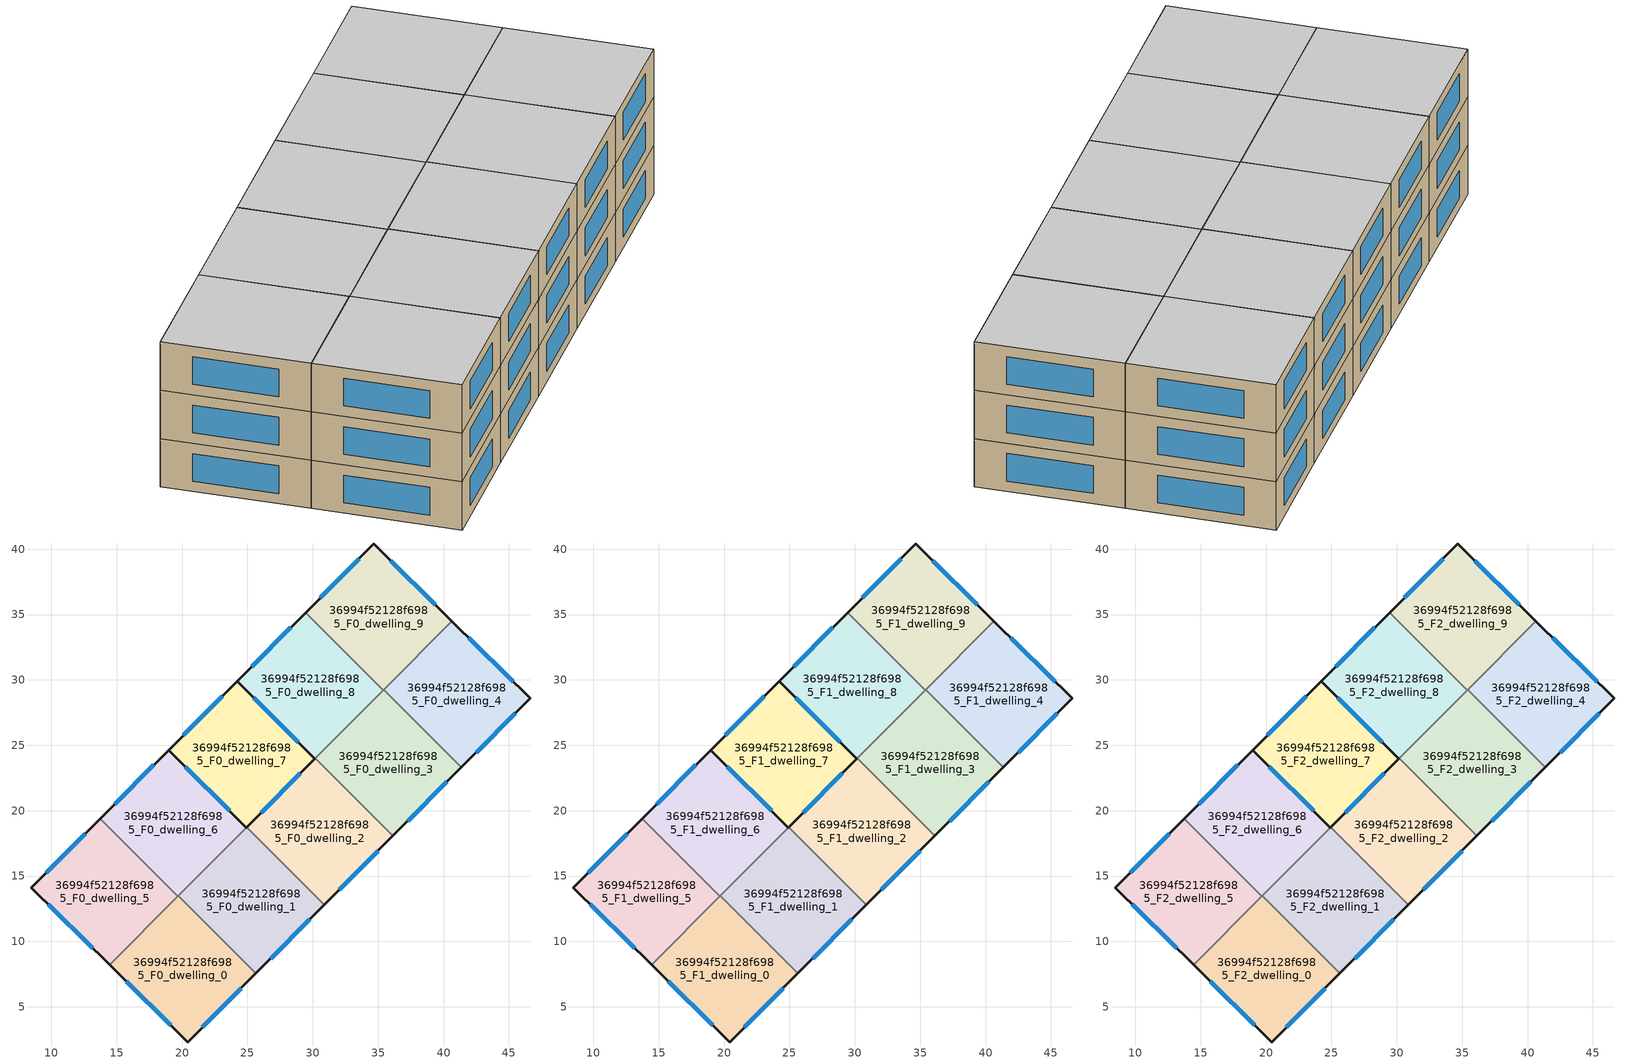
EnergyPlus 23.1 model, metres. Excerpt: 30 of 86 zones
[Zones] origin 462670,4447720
36994f52128f6985_F0_dwelling_0
 floor ground (EU_floor_Construction): 25.65,7.55 20.42,2.3 14.45,8.2 19.7,13.47 z0
 wall outside (EU_wall_Construction): 14.45,8.2 20.42,2.3 25.65,7.55 z0:3
 wall to 36994f52128f6985_F0_dwelling_1 (EU_wall_Construction): 25.65,7.55 19.7,13.47 z0:3
 wall to 36994f52128f6985_F0_dwelling_5 (EU_wall_Construction): 19.68,13.45 14.45,8.2 z0:3
 wall to 36994f52128f6985_F0_dwelling_6 (EU_wall_Construction): 19.7,13.47 19.68,13.45 z0:3
 window (EU_Window_Construction): 21.54,3.43 24.53,6.43 / 15.73,6.94 19.14,3.57 z0.64:2.36
36994f52128f6985_F0_dwelling_1
 floor ground (EU_floor_Construction): 30.89,12.81 25.65,7.55 19.7,13.47 24.94,18.73 z0
 wall outside (EU_wall_Construction): 25.65,7.55 30.89,12.81 / 24.94,18.73 24.91,18.71 z0:3
 wall to 36994f52128f6985_F0_dwelling_2 (EU_wall_Construction): 30.89,12.81 24.94,18.73 z0:3
 wall to 36994f52128f6985_F0_dwelling_6 (EU_wall_Construction): 24.91,18.71 19.7,13.47 z0:3
 window (EU_Window_Construction): 26.77,8.68 29.77,11.68 z0.64:2.36
36994f52128f6985_F0_dwelling_2
 floor ground (EU_floor_Construction): 36.13,18.06 30.89,12.81 24.94,18.73 30.18,23.99 z0
 wall outside (EU_wall_Construction): 30.89,12.81 36.13,18.06 / 30.15,23.96 24.94,18.73 z0:3
 wall to 36994f52128f6985_F0_dwelling_3 (EU_wall_Construction): 36.13,18.06 30.18,23.99 z0:3
 wall to 36994f52128f6985_F0_dwelling_7 (EU_wall_Construction): 30.18,23.99 30.15,23.96 z0:3
 window (EU_Window_Construction): 32.01,13.93 35.01,16.94 / 29.03,22.84 26.06,19.85 z0.64:2.36
36994f52128f6985_F0_dwelling_3
 floor ground (EU_floor_Construction): 41.36,23.32 36.13,18.06 30.18,23.99 35.41,29.25 z0
 wall outside (EU_wall_Construction): 36.13,18.06 41.36,23.32 z0:3
 wall to 36994f52128f6985_F0_dwelling_4 (EU_wall_Construction): 41.36,23.32 35.41,29.25 z0:3
 wall to 36994f52128f6985_F0_dwelling_8 (EU_wall_Construction): 35.39,29.22 30.18,23.99 z0:3
 wall to 36994f52128f6985_F0_dwelling_9 (EU_wall_Construction): 35.41,29.25 35.39,29.22 z0:3
 window (EU_Window_Construction): 37.25,19.19 40.24,22.19 z0.64:2.36
36994f52128f6985_F0_dwelling_4
 floor ground (EU_floor_Construction): 46.61,28.58 41.36,23.32 35.41,29.25 40.64,34.49 z0
 wall outside (EU_wall_Construction): 41.36,23.32 46.61,28.58 40.64,34.49 z0:3
 wall to 36994f52128f6985_F0_dwelling_9 (EU_wall_Construction): 40.64,34.49 35.41,29.25 z0:3
 window (EU_Window_Construction): 45.33,29.85 41.92,33.22 / 42.49,24.44 45.49,27.45 z0.64:2.36
36994f52128f6985_F0_dwelling_5
 floor ground (EU_floor_Construction): 19.67,13.45 14.45,8.2 8.47,14.11 13.72,19.38 z0
 wall outside (EU_wall_Construction): 13.72,19.38 8.47,14.11 14.45,8.2 z0:3
 wall to 36994f52128f6985_F0_dwelling_6 (EU_wall_Construction): 19.67,13.45 13.72,19.38 z0:3
 window (EU_Window_Construction): 9.75,12.84 13.17,9.47 / 12.6,18.25 9.6,15.24 z0.64:2.36
36994f52128f6985_F0_dwelling_6
 floor ground (EU_floor_Construction): 24.91,18.71 19.67,13.45 13.72,19.38 18.96,24.63 z0
 wall outside (EU_wall_Construction): 24.91,18.71 18.96,24.63 13.72,19.38 z0:3
 window (EU_Window_Construction): 23.64,19.98 20.24,23.36 / 17.84,23.51 14.85,20.5 z0.64:2.36
36994f52128f6985_F0_dwelling_7
 floor ground (EU_floor_Construction): 30.15,23.96 24.94,18.73 24.91,18.71 18.96,24.63 24.2,29.89 z0
 wall outside (EU_wall_Construction): 30.15,23.96 24.2,29.89 18.96,24.63 24.91,18.71 24.94,18.73 30.15,23.96 z0:3
 wall to 36994f52128f6985_F0_dwelling_8 (EU_wall_Construction): 30.18,23.99 30.15,23.96 z0:3
 wall adiabatic (EU_wall_Construction): 30.18,23.99 35.39,29.22 / 30.18,23.99 35.39,29.22 z0:3
 window (EU_Window_Construction): 28.88,25.23 25.48,28.62 / 23.08,28.77 20.08,25.76 / 20.24,23.36 23.64,19.98 / 26.06,19.85 29.03,22.84 z0.64:2.36
36994f52128f6985_F0_dwelling_8
 floor ground (EU_floor_Construction): 35.39,29.22 30.15,23.96 24.2,29.89 29.44,35.15 z0
 wall outside (EU_wall_Construction): 29.44,35.15 24.2,29.89 30.15,23.96 z0:3
 wall to 36994f52128f6985_F0_dwelling_9 (EU_wall_Construction): 35.39,29.22 29.44,35.15 z0:3
 window (EU_Window_Construction): 25.48,28.62 28.88,25.23 / 28.32,34.02 25.32,31.02 z0.64:2.36
36994f52128f6985_F0_dwelling_9
 floor ground (EU_floor_Construction): 40.64,34.49 35.39,29.22 29.44,35.15 34.66,40.39 z0
 wall outside (EU_wall_Construction): 40.64,34.49 34.66,40.39 29.44,35.15 z0:3
 window (EU_Window_Construction): 39.36,35.75 35.94,39.13 / 33.55,39.27 30.56,36.27 z0.64:2.36
36994f52128f6985_F1_dwelling_0
 floor to 36994f52128f6985_F0_dwelling_0 (EU_floor_Construction): 25.65,7.55 20.42,2.3 14.45,8.2 19.7,13.47 z3
 wall outside (EU_wall_Construction): 14.45,8.2 20.42,2.3 25.65,7.55 z3:6
 wall to 36994f52128f6985_F1_dwelling_1 (EU_wall_Construction): 25.65,7.55 19.7,13.47 z3:6
 wall to 36994f52128f6985_F1_dwelling_5 (EU_wall_Construction): 19.68,13.45 14.45,8.2 z3:6
 wall to 36994f52128f6985_F1_dwelling_6 (EU_wall_Construction): 19.7,13.47 19.68,13.45 z3:6
 window (EU_Window_Construction): 21.54,3.43 24.53,6.43 / 15.73,6.94 19.14,3.57 z3.64:5.36
36994f52128f6985_F1_dwelling_1
 floor to 36994f52128f6985_F0_dwelling_1 (EU_floor_Construction): 30.89,12.81 25.65,7.55 19.7,13.47 24.94,18.73 z3
 wall outside (EU_wall_Construction): 25.65,7.55 30.89,12.81 / 24.94,18.73 24.91,18.71 z3:6
 wall to 36994f52128f6985_F1_dwelling_2 (EU_wall_Construction): 30.89,12.81 24.94,18.73 z3:6
 wall to 36994f52128f6985_F1_dwelling_6 (EU_wall_Construction): 24.91,18.71 19.7,13.47 z3:6
 window (EU_Window_Construction): 26.77,8.68 29.77,11.68 z3.64:5.36
36994f52128f6985_F1_dwelling_2
 floor to 36994f52128f6985_F0_dwelling_2 (EU_floor_Construction): 36.13,18.06 30.89,12.81 24.94,18.73 30.18,23.99 z3
 wall outside (EU_wall_Construction): 30.89,12.81 36.13,18.06 / 30.15,23.96 24.94,18.73 z3:6
 wall to 36994f52128f6985_F1_dwelling_3 (EU_wall_Construction): 36.13,18.06 30.18,23.99 z3:6
 wall to 36994f52128f6985_F1_dwelling_7 (EU_wall_Construction): 30.18,23.99 30.15,23.96 z3:6
 window (EU_Window_Construction): 32.01,13.93 35.01,16.94 / 29.03,22.84 26.06,19.85 z3.64:5.36
36994f52128f6985_F1_dwelling_3
 floor to 36994f52128f6985_F0_dwelling_3 (EU_floor_Construction): 41.36,23.32 36.13,18.06 30.18,23.99 35.41,29.25 z3
 wall outside (EU_wall_Construction): 36.13,18.06 41.36,23.32 z3:6
 wall to 36994f52128f6985_F1_dwelling_4 (EU_wall_Construction): 41.36,23.32 35.41,29.25 z3:6
 wall to 36994f52128f6985_F1_dwelling_8 (EU_wall_Construction): 35.39,29.22 30.18,23.99 z3:6
 wall to 36994f52128f6985_F1_dwelling_9 (EU_wall_Construction): 35.41,29.25 35.39,29.22 z3:6
 window (EU_Window_Construction): 37.25,19.19 40.24,22.19 z3.64:5.36
36994f52128f6985_F1_dwelling_4
 floor to 36994f52128f6985_F0_dwelling_4 (EU_floor_Construction): 46.61,28.58 41.36,23.32 35.41,29.25 40.64,34.49 z3
 wall outside (EU_wall_Construction): 41.36,23.32 46.61,28.58 40.64,34.49 z3:6
 wall to 36994f52128f6985_F1_dwelling_9 (EU_wall_Construction): 40.64,34.49 35.41,29.25 z3:6
 window (EU_Window_Construction): 45.33,29.85 41.92,33.22 / 42.49,24.44 45.49,27.45 z3.64:5.36
36994f52128f6985_F1_dwelling_5
 floor to 36994f52128f6985_F0_dwelling_5 (EU_floor_Construction): 19.67,13.45 14.45,8.2 8.47,14.11 13.72,19.38 z3
 wall outside (EU_wall_Construction): 13.72,19.38 8.47,14.11 14.45,8.2 z3:6
 wall to 36994f52128f6985_F1_dwelling_6 (EU_wall_Construction): 19.67,13.45 13.72,19.38 z3:6
 window (EU_Window_Construction): 9.75,12.84 13.17,9.47 / 12.6,18.25 9.6,15.24 z3.64:5.36
36994f52128f6985_F1_dwelling_6
 floor to 36994f52128f6985_F0_dwelling_6 (EU_floor_Construction): 24.91,18.71 19.67,13.45 13.72,19.38 18.96,24.63 z3
 wall outside (EU_wall_Construction): 24.91,18.71 18.96,24.63 13.72,19.38 z3:6
 window (EU_Window_Construction): 23.64,19.98 20.24,23.36 / 17.84,23.51 14.85,20.5 z3.64:5.36
36994f52128f6985_F1_dwelling_7
 floor to 36994f52128f6985_F0_dwelling_7 (EU_floor_Construction): 30.15,23.96 24.94,18.73 24.91,18.71 18.96,24.63 24.2,29.89 z3
 wall outside (EU_wall_Construction): 30.15,23.96 24.2,29.89 18.96,24.63 24.91,18.71 24.94,18.73 30.15,23.96 z3:6
 wall to 36994f52128f6985_F1_dwelling_8 (EU_wall_Construction): 30.18,23.99 30.15,23.96 z3:6
 wall adiabatic (EU_wall_Construction): 30.18,23.99 35.39,29.22 / 30.18,23.99 35.39,29.22 z3:6
 window (EU_Window_Construction): 28.88,25.23 25.48,28.62 / 23.08,28.77 20.08,25.76 / 20.24,23.36 23.64,19.98 / 26.06,19.85 29.03,22.84 z3.64:5.36
36994f52128f6985_F1_dwelling_8
 floor to 36994f52128f6985_F0_dwelling_8 (EU_floor_Construction): 35.39,29.22 30.15,23.96 24.2,29.89 29.44,35.15 z3
 wall outside (EU_wall_Construction): 29.44,35.15 24.2,29.89 30.15,23.96 z3:6
 wall to 36994f52128f6985_F1_dwelling_9 (EU_wall_Construction): 35.39,29.22 29.44,35.15 z3:6
 window (EU_Window_Construction): 25.48,28.62 28.88,25.23 / 28.32,34.02 25.32,31.02 z3.64:5.36
36994f52128f6985_F1_dwelling_9
 floor to 36994f52128f6985_F0_dwelling_9 (EU_floor_Construction): 40.64,34.49 35.39,29.22 29.44,35.15 34.66,40.39 z3
 wall outside (EU_wall_Construction): 40.64,34.49 34.66,40.39 29.44,35.15 z3:6
 window (EU_Window_Construction): 39.36,35.75 35.94,39.13 / 33.55,39.27 30.56,36.27 z3.64:5.36
36994f52128f6985_F2_dwelling_0
 floor to 36994f52128f6985_F1_dwelling_0 (EU_floor_Construction): 25.65,7.55 20.42,2.3 14.45,8.2 19.7,13.47 z6
 wall outside (EU_wall_Construction): 14.45,8.2 20.42,2.3 25.65,7.55 z6:9
 wall to 36994f52128f6985_F2_dwelling_1 (EU_wall_Construction): 25.65,7.55 19.7,13.47 z6:9
 wall to 36994f52128f6985_F2_dwelling_5 (EU_wall_Construction): 19.68,13.45 14.45,8.2 z6:9
 wall to 36994f52128f6985_F2_dwelling_6 (EU_wall_Construction): 19.7,13.47 19.68,13.45 z6:9
 window (EU_Window_Construction): 21.54,3.43 24.53,6.43 / 15.73,6.94 19.14,3.57 z6.64:8.36
 ceiling to 36994f52128f6985_F3_dwelling_0 (EU_floor_Construction): 20.42,2.3 25.65,7.55 19.7,13.47 14.45,8.2 z9
36994f52128f6985_F2_dwelling_1
 floor to 36994f52128f6985_F1_dwelling_1 (EU_floor_Construction): 30.89,12.81 25.65,7.55 19.7,13.47 24.94,18.73 z6
 wall outside (EU_wall_Construction): 25.65,7.55 30.89,12.81 / 24.94,18.73 24.91,18.71 z6:9
 wall to 36994f52128f6985_F2_dwelling_2 (EU_wall_Construction): 30.89,12.81 24.94,18.73 z6:9
 wall to 36994f52128f6985_F2_dwelling_6 (EU_wall_Construction): 24.91,18.71 19.7,13.47 z6:9
 window (EU_Window_Construction): 26.77,8.68 29.77,11.68 z6.64:8.36
 ceiling to 36994f52128f6985_F3_dwelling_1 (EU_floor_Construction): 25.65,7.55 30.89,12.81 24.94,18.73 19.7,13.47 z9
36994f52128f6985_F2_dwelling_2
 floor to 36994f52128f6985_F1_dwelling_2 (EU_floor_Construction): 36.13,18.06 30.89,12.81 24.94,18.73 30.18,23.99 z6
 wall outside (EU_wall_Construction): 30.89,12.81 36.13,18.06 / 30.15,23.96 24.94,18.73 z6:9
 wall to 36994f52128f6985_F2_dwelling_3 (EU_wall_Construction): 36.13,18.06 30.18,23.99 z6:9
 wall to 36994f52128f6985_F2_dwelling_7 (EU_wall_Construction): 30.18,23.99 30.15,23.96 z6:9
 window (EU_Window_Construction): 32.01,13.93 35.01,16.94 / 29.03,22.84 26.06,19.85 z6.64:8.36
 ceiling to 36994f52128f6985_F3_dwelling_2 (EU_floor_Construction): 30.89,12.81 36.13,18.06 30.18,23.99 24.94,18.73 z9
36994f52128f6985_F2_dwelling_3
 floor to 36994f52128f6985_F1_dwelling_3 (EU_floor_Construction): 41.36,23.32 36.13,18.06 30.18,23.99 35.41,29.25 z6
 wall outside (EU_wall_Construction): 36.13,18.06 41.36,23.32 z6:9
 wall to 36994f52128f6985_F2_dwelling_4 (EU_wall_Construction): 41.36,23.32 35.41,29.25 z6:9
 wall to 36994f52128f6985_F2_dwelling_8 (EU_wall_Construction): 35.39,29.22 30.18,23.99 z6:9
 wall to 36994f52128f6985_F2_dwelling_9 (EU_wall_Construction): 35.41,29.25 35.39,29.22 z6:9
 window (EU_Window_Construction): 37.25,19.19 40.24,22.19 z6.64:8.36
 ceiling to 36994f52128f6985_F3_dwelling_3 (EU_floor_Construction): 36.13,18.06 41.36,23.32 35.41,29.25 30.18,23.99 z9
36994f52128f6985_F2_dwelling_4
 floor to 36994f52128f6985_F1_dwelling_4 (EU_floor_Construction): 46.61,28.58 41.36,23.32 35.41,29.25 40.64,34.49 z6
 wall outside (EU_wall_Construction): 41.36,23.32 46.61,28.58 40.64,34.49 z6:9
 wall to 36994f52128f6985_F2_dwelling_9 (EU_wall_Construction): 40.64,34.49 35.41,29.25 z6:9
 window (EU_Window_Construction): 45.33,29.85 41.92,33.22 / 42.49,24.44 45.49,27.45 z6.64:8.36
 ceiling to 36994f52128f6985_F3_dwelling_4 (EU_floor_Construction): 41.36,23.32 46.61,28.58 40.64,34.49 35.41,29.25 z9
36994f52128f6985_F2_dwelling_5
 floor to 36994f52128f6985_F1_dwelling_5 (EU_floor_Construction): 19.67,13.45 14.45,8.2 8.47,14.11 13.72,19.38 z6
 wall outside (EU_wall_Construction): 13.72,19.38 8.47,14.11 14.45,8.2 z6:9
 wall to 36994f52128f6985_F2_dwelling_6 (EU_wall_Construction): 19.67,13.45 13.72,19.38 z6:9
 window (EU_Window_Construction): 9.75,12.84 13.17,9.47 / 12.6,18.25 9.6,15.24 z6.64:8.36
 ceiling to 36994f52128f6985_F3_dwelling_5 (EU_floor_Construction): 14.45,8.2 19.67,13.45 13.72,19.38 8.47,14.11 z9
36994f52128f6985_F2_dwelling_6
 floor to 36994f52128f6985_F1_dwelling_6 (EU_floor_Construction): 24.91,18.71 19.67,13.45 13.72,19.38 18.96,24.63 z6
 wall outside (EU_wall_Construction): 24.91,18.71 18.96,24.63 13.72,19.38 z6:9
 window (EU_Window_Construction): 23.64,19.98 20.24,23.36 / 17.84,23.51 14.85,20.5 z6.64:8.36
 ceiling to 36994f52128f6985_F3_dwelling_6 (EU_floor_Construction): 19.67,13.45 24.91,18.71 18.96,24.63 13.72,19.38 z9
36994f52128f6985_F2_dwelling_7
 floor to 36994f52128f6985_F1_dwelling_7 (EU_floor_Construction): 30.15,23.96 24.94,18.73 24.91,18.71 18.96,24.63 24.2,29.89 z6
 wall outside (EU_wall_Construction): 30.15,23.96 24.2,29.89 18.96,24.63 24.91,18.71 24.94,18.73 30.15,23.96 z6:9
 wall to 36994f52128f6985_F2_dwelling_8 (EU_wall_Construction): 30.18,23.99 30.15,23.96 z6:9
 wall adiabatic (EU_wall_Construction): 30.18,23.99 35.39,29.22 / 30.18,23.99 35.39,29.22 z6:9
 window (EU_Window_Construction): 28.88,25.23 25.48,28.62 / 23.08,28.77 20.08,25.76 / 20.24,23.36 23.64,19.98 / 26.06,19.85 29.03,22.84 z6.64:8.36
 ceiling to 36994f52128f6985_F3_dwelling_7 (EU_floor_Construction): 24.94,18.73 30.15,23.96 24.2,29.89 18.96,24.63 24.91,18.71 z9
36994f52128f6985_F2_dwelling_8
 floor to 36994f52128f6985_F1_dwelling_8 (EU_floor_Construction): 35.39,29.22 30.15,23.96 24.2,29.89 29.44,35.15 z6
 wall outside (EU_wall_Construction): 29.44,35.15 24.2,29.89 30.15,23.96 z6:9
 wall to 36994f52128f6985_F2_dwelling_9 (EU_wall_Construction): 35.39,29.22 29.44,35.15 z6:9
 window (EU_Window_Construction): 25.48,28.62 28.88,25.23 / 28.32,34.02 25.32,31.02 z6.64:8.36
 ceiling to 36994f52128f6985_F3_dwelling_8 (EU_floor_Construction): 30.15,23.96 35.39,29.22 29.44,35.15 24.2,29.89 z9
36994f52128f6985_F2_dwelling_9
 floor to 36994f52128f6985_F1_dwelling_9 (EU_floor_Construction): 40.64,34.49 35.39,29.22 29.44,35.15 34.66,40.39 z6
 wall outside (EU_wall_Construction): 40.64,34.49 34.66,40.39 29.44,35.15 z6:9
 window (EU_Window_Construction): 39.36,35.75 35.94,39.13 / 33.55,39.27 30.56,36.27 z6.64:8.36
 ceiling to 36994f52128f6985_F3_dwelling_9 (EU_floor_Construction): 35.39,29.22 40.64,34.49 34.66,40.39 29.44,35.15 z9
[Building]
EU S2 Campaign: North Axis=0; Terrain=City; Solar Distribution=FullExterior
[Site:Location]
Yerevan-Zvartnots.Intl.AP: Latitude=40.15; Longitude=44.383; Time Zone=4; Elevation=854
[SizingPeriod:WeatherFileDays]
AnnualSizingPeriod: Begin Month=1; Begin Day of Month=1; End Month=12; End Day of Month=31; Day of Week for Start Day=Monday; Use Weather File Daylight Saving Period=No; Use Weather File Rain and Snow Indicators=No
[MATERIAL]
EU_InternalMass_Material: Roughness=MediumRough; Thickness=0.1; Conductivity=1; Density=1800; Specific Heat=900; Thermal Absorptance=0.9; Solar Absorptance=0.7; Visible Absorptance=0.7
[MATERIAL:NOMASS] Roughness=MediumRough; Thermal Absorptance=0.9; Solar Absorptance=0.7; Visible Absorptance=0.7
Name | Thermal Resistance
EU_wall_NoMass | 1.05043
EU_floor_NoMass | 0.478065
[WINDOWMATERIAL:SIMPLEGLAZINGSYSTEM]
EU_Window_SimpleGlazing: UFactor=2.5566; Solar Heat Gain Coefficient=0.75; Visible Transmittance=0.75
[CONSTRUCTION]
EU_wall_Construction: EU_wall_NoMass
EU_floor_Construction: EU_floor_NoMass
EU_Window_Construction: EU_Window_SimpleGlazing
EU_InternalMass_Construction: EU_InternalMass_Material
[ZONE] Type=1; Multiplier=1; Ceiling Height=autocalculate; Floor Area=autocalculate; Part of Total Floor Area=Yes
Name | Volume
36994f52128f6985_F0_dwelling_0; 36994f52128f6985_F1_dwelling_0; 36994f52128f6985_F2_dwelling_0 | 186.965
36994f52128f6985_F0_dwelling_1; 36994f52128f6985_F1_dwelling_1; 36994f52128f6985_F2_dwelling_1 | 186.977
36994f52128f6985_F0_dwelling_2; 36994f52128f6985_F1_dwelling_2; 36994f52128f6985_F2_dwelling_2; 36994f52128f6985_F0_dwelling_6; 36994f52128f6985_F1_dwelling_6; 36994f52128f6985_F2_dwelling_6 | 186.973
36994f52128f6985_F0_dwelling_3; 36994f52128f6985_F1_dwelling_3; 36994f52128f6985_F2_dwelling_3 | 186.969
36994f52128f6985_F0_dwelling_4; 36994f52128f6985_F1_dwelling_4; 36994f52128f6985_F2_dwelling_4 | 186.964
36994f52128f6985_F0_dwelling_5; 36994f52128f6985_F1_dwelling_5; 36994f52128f6985_F2_dwelling_5 | 186.992
36994f52128f6985_F0_dwelling_7; 36994f52128f6985_F1_dwelling_7; 36994f52128f6985_F2_dwelling_7 | 186.998
36994f52128f6985_F0_dwelling_8; 36994f52128f6985_F1_dwelling_8; 36994f52128f6985_F2_dwelling_8 | 186.967
36994f52128f6985_F0_dwelling_9; 36994f52128f6985_F1_dwelling_9; 36994f52128f6985_F2_dwelling_9 | 186.984
[INTERNALMASS] Construction=EU_InternalMass_Construction
Name | Zone or ZoneList | Surface Area
36994f52128f6985_F0_dwelling_0_EU_InternalMass | 36994f52128f6985_F0_dwelling_0 | 62.3218
36994f52128f6985_F0_dwelling_1_EU_InternalMass | 36994f52128f6985_F0_dwelling_1 | 62.3258
36994f52128f6985_F0_dwelling_2_EU_InternalMass | 36994f52128f6985_F0_dwelling_2 | 62.3244
36994f52128f6985_F0_dwelling_3_EU_InternalMass | 36994f52128f6985_F0_dwelling_3 | 62.323
36994f52128f6985_F0_dwelling_4_EU_InternalMass | 36994f52128f6985_F0_dwelling_4 | 62.3212
36994f52128f6985_F0_dwelling_5_EU_InternalMass | 36994f52128f6985_F0_dwelling_5 | 62.3306
36994f52128f6985_F0_dwelling_6_EU_InternalMass | 36994f52128f6985_F0_dwelling_6 | 62.3244
36994f52128f6985_F0_dwelling_7_EU_InternalMass | 36994f52128f6985_F0_dwelling_7 | 62.3311
36994f52128f6985_F0_dwelling_8_EU_InternalMass | 36994f52128f6985_F0_dwelling_8 | 62.3248
36994f52128f6985_F0_dwelling_9_EU_InternalMass | 36994f52128f6985_F0_dwelling_9 | 62.3306
36994f52128f6985_F1_dwelling_0_EU_InternalMass | 36994f52128f6985_F1_dwelling_0 | 62.3218
36994f52128f6985_F1_dwelling_1_EU_InternalMass | 36994f52128f6985_F1_dwelling_1 | 62.3258
36994f52128f6985_F1_dwelling_2_EU_InternalMass | 36994f52128f6985_F1_dwelling_2 | 62.3244
36994f52128f6985_F1_dwelling_3_EU_InternalMass | 36994f52128f6985_F1_dwelling_3 | 62.323
36994f52128f6985_F1_dwelling_4_EU_InternalMass | 36994f52128f6985_F1_dwelling_4 | 62.3212
36994f52128f6985_F1_dwelling_5_EU_InternalMass | 36994f52128f6985_F1_dwelling_5 | 62.3306
36994f52128f6985_F1_dwelling_6_EU_InternalMass | 36994f52128f6985_F1_dwelling_6 | 62.3244
36994f52128f6985_F1_dwelling_7_EU_InternalMass | 36994f52128f6985_F1_dwelling_7 | 62.3311
36994f52128f6985_F1_dwelling_8_EU_InternalMass | 36994f52128f6985_F1_dwelling_8 | 62.3248
36994f52128f6985_F1_dwelling_9_EU_InternalMass | 36994f52128f6985_F1_dwelling_9 | 62.3306
36994f52128f6985_F2_dwelling_0_EU_InternalMass | 36994f52128f6985_F2_dwelling_0 | 62.3218
36994f52128f6985_F2_dwelling_1_EU_InternalMass | 36994f52128f6985_F2_dwelling_1 | 62.3258
36994f52128f6985_F2_dwelling_2_EU_InternalMass | 36994f52128f6985_F2_dwelling_2 | 62.3244
36994f52128f6985_F2_dwelling_3_EU_InternalMass | 36994f52128f6985_F2_dwelling_3 | 62.323
36994f52128f6985_F2_dwelling_4_EU_InternalMass | 36994f52128f6985_F2_dwelling_4 | 62.3212
36994f52128f6985_F2_dwelling_5_EU_InternalMass | 36994f52128f6985_F2_dwelling_5 | 62.3306
36994f52128f6985_F2_dwelling_6_EU_InternalMass | 36994f52128f6985_F2_dwelling_6 | 62.3244
36994f52128f6985_F2_dwelling_7_EU_InternalMass | 36994f52128f6985_F2_dwelling_7 | 62.3311
36994f52128f6985_F2_dwelling_8_EU_InternalMass | 36994f52128f6985_F2_dwelling_8 | 62.3248
36994f52128f6985_F2_dwelling_9_EU_InternalMass | 36994f52128f6985_F2_dwelling_9 | 62.3306
[OTHEREQUIPMENT] Fuel Type=Electricity; Design Level Calculation Method=Watts/Area; Power per Zone Floor Area=1; Fraction Latent=0; Fraction Radiant=0; Fraction Lost=0; Carbon Dioxide Generation Rate=0; EndUse Subcategory=EU_Step8_InternalGains
Name | Zone or ZoneList or Space or SpaceList | Schedule
EU_Step8_InternalGain_36994f52128f6985_F0_dwelling_0_f000 | 36994f52128f6985_F0_dwelling_0 | EU_Step8_GainSchedule_36994f52128f6985_F0_dwelling_0_f000
EU_Step8_InternalGain_36994f52128f6985_F0_dwelling_1_f000 | 36994f52128f6985_F0_dwelling_1 | EU_Step8_GainSchedule_36994f52128f6985_F0_dwelling_1_f000
EU_Step8_InternalGain_36994f52128f6985_F0_dwelling_2_f000 | 36994f52128f6985_F0_dwelling_2 | EU_Step8_GainSchedule_36994f52128f6985_F0_dwelling_2_f000
EU_Step8_InternalGain_36994f52128f6985_F0_dwelling_3_f000 | 36994f52128f6985_F0_dwelling_3 | EU_Step8_GainSchedule_36994f52128f6985_F0_dwelling_3_f000
EU_Step8_InternalGain_36994f52128f6985_F0_dwelling_4_f000 | 36994f52128f6985_F0_dwelling_4 | EU_Step8_GainSchedule_36994f52128f6985_F0_dwelling_4_f000
EU_Step8_InternalGain_36994f52128f6985_F0_dwelling_5_f000 | 36994f52128f6985_F0_dwelling_5 | EU_Step8_GainSchedule_36994f52128f6985_F0_dwelling_5_f000
EU_Step8_InternalGain_36994f52128f6985_F0_dwelling_6_f000 | 36994f52128f6985_F0_dwelling_6 | EU_Step8_GainSchedule_36994f52128f6985_F0_dwelling_6_f000
EU_Step8_InternalGain_36994f52128f6985_F0_dwelling_7_f000 | 36994f52128f6985_F0_dwelling_7 | EU_Step8_GainSchedule_36994f52128f6985_F0_dwelling_7_f000
EU_Step8_InternalGain_36994f52128f6985_F0_dwelling_8_f000 | 36994f52128f6985_F0_dwelling_8 | EU_Step8_GainSchedule_36994f52128f6985_F0_dwelling_8_f000
EU_Step8_InternalGain_36994f52128f6985_F0_dwelling_9_f000 | 36994f52128f6985_F0_dwelling_9 | EU_Step8_GainSchedule_36994f52128f6985_F0_dwelling_9_f000
EU_Step8_InternalGain_36994f52128f6985_F1_dwelling_0_f000 | 36994f52128f6985_F1_dwelling_0 | EU_Step8_GainSchedule_36994f52128f6985_F1_dwelling_0_f000
EU_Step8_InternalGain_36994f52128f6985_F1_dwelling_1_f000 | 36994f52128f6985_F1_dwelling_1 | EU_Step8_GainSchedule_36994f52128f6985_F1_dwelling_1_f000
EU_Step8_InternalGain_36994f52128f6985_F1_dwelling_2_f000 | 36994f52128f6985_F1_dwelling_2 | EU_Step8_GainSchedule_36994f52128f6985_F1_dwelling_2_f000
EU_Step8_InternalGain_36994f52128f6985_F1_dwelling_3_f000 | 36994f52128f6985_F1_dwelling_3 | EU_Step8_GainSchedule_36994f52128f6985_F1_dwelling_3_f000
EU_Step8_InternalGain_36994f52128f6985_F1_dwelling_4_f000 | 36994f52128f6985_F1_dwelling_4 | EU_Step8_GainSchedule_36994f52128f6985_F1_dwelling_4_f000
EU_Step8_InternalGain_36994f52128f6985_F1_dwelling_5_f000 | 36994f52128f6985_F1_dwelling_5 | EU_Step8_GainSchedule_36994f52128f6985_F1_dwelling_5_f000
EU_Step8_InternalGain_36994f52128f6985_F1_dwelling_6_f000 | 36994f52128f6985_F1_dwelling_6 | EU_Step8_GainSchedule_36994f52128f6985_F1_dwelling_6_f000
EU_Step8_InternalGain_36994f52128f6985_F1_dwelling_7_f000 | 36994f52128f6985_F1_dwelling_7 | EU_Step8_GainSchedule_36994f52128f6985_F1_dwelling_7_f000
EU_Step8_InternalGain_36994f52128f6985_F1_dwelling_8_f000 | 36994f52128f6985_F1_dwelling_8 | EU_Step8_GainSchedule_36994f52128f6985_F1_dwelling_8_f000
EU_Step8_InternalGain_36994f52128f6985_F1_dwelling_9_f000 | 36994f52128f6985_F1_dwelling_9 | EU_Step8_GainSchedule_36994f52128f6985_F1_dwelling_9_f000
EU_Step8_InternalGain_36994f52128f6985_F2_dwelling_0_f000 | 36994f52128f6985_F2_dwelling_0 | EU_Step8_GainSchedule_36994f52128f6985_F2_dwelling_0_f000
EU_Step8_InternalGain_36994f52128f6985_F2_dwelling_1_f000 | 36994f52128f6985_F2_dwelling_1 | EU_Step8_GainSchedule_36994f52128f6985_F2_dwelling_1_f000
EU_Step8_InternalGain_36994f52128f6985_F2_dwelling_2_f000 | 36994f52128f6985_F2_dwelling_2 | EU_Step8_GainSchedule_36994f52128f6985_F2_dwelling_2_f000
EU_Step8_InternalGain_36994f52128f6985_F2_dwelling_3_f000 | 36994f52128f6985_F2_dwelling_3 | EU_Step8_GainSchedule_36994f52128f6985_F2_dwelling_3_f000
EU_Step8_InternalGain_36994f52128f6985_F2_dwelling_4_f000 | 36994f52128f6985_F2_dwelling_4 | EU_Step8_GainSchedule_36994f52128f6985_F2_dwelling_4_f000
EU_Step8_InternalGain_36994f52128f6985_F2_dwelling_5_f000 | 36994f52128f6985_F2_dwelling_5 | EU_Step8_GainSchedule_36994f52128f6985_F2_dwelling_5_f000
EU_Step8_InternalGain_36994f52128f6985_F2_dwelling_6_f000 | 36994f52128f6985_F2_dwelling_6 | EU_Step8_GainSchedule_36994f52128f6985_F2_dwelling_6_f000
EU_Step8_InternalGain_36994f52128f6985_F2_dwelling_7_f000 | 36994f52128f6985_F2_dwelling_7 | EU_Step8_GainSchedule_36994f52128f6985_F2_dwelling_7_f000
EU_Step8_InternalGain_36994f52128f6985_F2_dwelling_8_f000 | 36994f52128f6985_F2_dwelling_8 | EU_Step8_GainSchedule_36994f52128f6985_F2_dwelling_8_f000
EU_Step8_InternalGain_36994f52128f6985_F2_dwelling_9_f000 | 36994f52128f6985_F2_dwelling_9 | EU_Step8_GainSchedule_36994f52128f6985_F2_dwelling_9_f000
[ZONEVENTILATION:DESIGNFLOWRATE] Schedule=EU_AlwaysOn; Design Flow Rate Calculation Method=AirChanges/Hour; Air Changes per Hour=0.557805; Ventilation Type=Natural; Fan Pressure Rise=0; Fan Total Efficiency=1; Constant Term Coefficient=1; Temperature Term Coefficient=0; Velocity Term Coefficient=0; Velocity Squared Term Coefficient=0; Minimum Indoor Temperature=-100; Maximum Indoor Temperature=100; Delta Temperature=-100; Minimum Outdoor Temperature=-100; Maximum Outdoor Temperature=100; Maximum Wind Speed=40
Name | Zone or ZoneList or Space or SpaceList
EU_ConstantAir_36994f52128f6985_F0_dwelling_0 | 36994f52128f6985_F0_dwelling_0
EU_ConstantAir_36994f52128f6985_F0_dwelling_1 | 36994f52128f6985_F0_dwelling_1
EU_ConstantAir_36994f52128f6985_F0_dwelling_2 | 36994f52128f6985_F0_dwelling_2
EU_ConstantAir_36994f52128f6985_F0_dwelling_3 | 36994f52128f6985_F0_dwelling_3
EU_ConstantAir_36994f52128f6985_F0_dwelling_4 | 36994f52128f6985_F0_dwelling_4
EU_ConstantAir_36994f52128f6985_F0_dwelling_5 | 36994f52128f6985_F0_dwelling_5
EU_ConstantAir_36994f52128f6985_F0_dwelling_6 | 36994f52128f6985_F0_dwelling_6
EU_ConstantAir_36994f52128f6985_F0_dwelling_7 | 36994f52128f6985_F0_dwelling_7
EU_ConstantAir_36994f52128f6985_F0_dwelling_8 | 36994f52128f6985_F0_dwelling_8
EU_ConstantAir_36994f52128f6985_F0_dwelling_9 | 36994f52128f6985_F0_dwelling_9
EU_ConstantAir_36994f52128f6985_F1_dwelling_0 | 36994f52128f6985_F1_dwelling_0
EU_ConstantAir_36994f52128f6985_F1_dwelling_1 | 36994f52128f6985_F1_dwelling_1
EU_ConstantAir_36994f52128f6985_F1_dwelling_2 | 36994f52128f6985_F1_dwelling_2
EU_ConstantAir_36994f52128f6985_F1_dwelling_3 | 36994f52128f6985_F1_dwelling_3
EU_ConstantAir_36994f52128f6985_F1_dwelling_4 | 36994f52128f6985_F1_dwelling_4
EU_ConstantAir_36994f52128f6985_F1_dwelling_5 | 36994f52128f6985_F1_dwelling_5
EU_ConstantAir_36994f52128f6985_F1_dwelling_6 | 36994f52128f6985_F1_dwelling_6
EU_ConstantAir_36994f52128f6985_F1_dwelling_7 | 36994f52128f6985_F1_dwelling_7
EU_ConstantAir_36994f52128f6985_F1_dwelling_8 | 36994f52128f6985_F1_dwelling_8
EU_ConstantAir_36994f52128f6985_F1_dwelling_9 | 36994f52128f6985_F1_dwelling_9
EU_ConstantAir_36994f52128f6985_F2_dwelling_0 | 36994f52128f6985_F2_dwelling_0
EU_ConstantAir_36994f52128f6985_F2_dwelling_1 | 36994f52128f6985_F2_dwelling_1
EU_ConstantAir_36994f52128f6985_F2_dwelling_2 | 36994f52128f6985_F2_dwelling_2
EU_ConstantAir_36994f52128f6985_F2_dwelling_3 | 36994f52128f6985_F2_dwelling_3
EU_ConstantAir_36994f52128f6985_F2_dwelling_4 | 36994f52128f6985_F2_dwelling_4
EU_ConstantAir_36994f52128f6985_F2_dwelling_5 | 36994f52128f6985_F2_dwelling_5
EU_ConstantAir_36994f52128f6985_F2_dwelling_6 | 36994f52128f6985_F2_dwelling_6
EU_ConstantAir_36994f52128f6985_F2_dwelling_7 | 36994f52128f6985_F2_dwelling_7
EU_ConstantAir_36994f52128f6985_F2_dwelling_8 | 36994f52128f6985_F2_dwelling_8
EU_ConstantAir_36994f52128f6985_F2_dwelling_9 | 36994f52128f6985_F2_dwelling_9
[HVACTEMPLATE:THERMOSTAT] Constant Heating Setpoint=20; Constant Cooling Setpoint=50
EU_HeatOnly_36994f52128f6985_F0_dwelling_0; EU_HeatOnly_36994f52128f6985_F0_dwelling_1; EU_HeatOnly_36994f52128f6985_F0_dwelling_2; EU_HeatOnly_36994f52128f6985_F0_dwelling_3; EU_HeatOnly_36994f52128f6985_F0_dwelling_4; EU_HeatOnly_36994f52128f6985_F0_dwelling_5; EU_HeatOnly_36994f52128f6985_F0_dwelling_6; EU_HeatOnly_36994f52128f6985_F0_dwelling_7; EU_HeatOnly_36994f52128f6985_F0_dwelling_8; EU_HeatOnly_36994f52128f6985_F0_dwelling_9; EU_HeatOnly_36994f52128f6985_F1_dwelling_0; EU_HeatOnly_36994f52128f6985_F1_dwelling_1; EU_HeatOnly_36994f52128f6985_F1_dwelling_2; EU_HeatOnly_36994f52128f6985_F1_dwelling_3; EU_HeatOnly_36994f52128f6985_F1_dwelling_4; EU_HeatOnly_36994f52128f6985_F1_dwelling_5; EU_HeatOnly_36994f52128f6985_F1_dwelling_6; EU_HeatOnly_36994f52128f6985_F1_dwelling_7; EU_HeatOnly_36994f52128f6985_F1_dwelling_8; EU_HeatOnly_36994f52128f6985_F1_dwelling_9; EU_HeatOnly_36994f52128f6985_F2_dwelling_0; EU_HeatOnly_36994f52128f6985_F2_dwelling_1; EU_HeatOnly_36994f52128f6985_F2_dwelling_2; EU_HeatOnly_36994f52128f6985_F2_dwelling_3; EU_HeatOnly_36994f52128f6985_F2_dwelling_4; EU_HeatOnly_36994f52128f6985_F2_dwelling_5; EU_HeatOnly_36994f52128f6985_F2_dwelling_6; EU_HeatOnly_36994f52128f6985_F2_dwelling_7; EU_HeatOnly_36994f52128f6985_F2_dwelling_8; EU_HeatOnly_36994f52128f6985_F2_dwelling_9; EU_HeatOnly_36994f52128f6985_F3_dwelling_0; EU_HeatOnly_36994f52128f6985_F3_dwelling_1; EU_HeatOnly_36994f52128f6985_F3_dwelling_2; EU_HeatOnly_36994f52128f6985_F3_dwelling_3; EU_HeatOnly_36994f52128f6985_F3_dwelling_4; EU_HeatOnly_36994f52128f6985_F3_dwelling_5; EU_HeatOnly_36994f52128f6985_F3_dwelling_6; EU_HeatOnly_36994f52128f6985_F3_dwelling_7; EU_HeatOnly_36994f52128f6985_F3_dwelling_8; EU_HeatOnly_36994f52128f6985_F3_dwelling_9; EU_HeatOnly_36994f52128f6985_F4_dwelling_0; EU_HeatOnly_36994f52128f6985_F4_dwelling_1; EU_HeatOnly_36994f52128f6985_F4_dwelling_2; EU_HeatOnly_36994f52128f6985_F4_dwelling_3; EU_HeatOnly_36994f52128f6985_F4_dwelling_4; EU_HeatOnly_36994f52128f6985_F4_dwelling_5; EU_HeatOnly_36994f52128f6985_F4_dwelling_6; EU_HeatOnly_36994f52128f6985_F4_dwelling_7; EU_HeatOnly_36994f52128f6985_F4_dwelling_8; EU_HeatOnly_36994f52128f6985_F4_dwelling_9; EU_HeatOnly_36994f52128f6985_F5_dwelling_0; EU_HeatOnly_36994f52128f6985_F5_dwelling_1; EU_HeatOnly_36994f52128f6985_F5_dwelling_2; EU_HeatOnly_36994f52128f6985_F5_dwelling_3; EU_HeatOnly_36994f52128f6985_F5_dwelling_4; EU_HeatOnly_36994f52128f6985_F5_dwelling_5; EU_HeatOnly_36994f52128f6985_F5_dwelling_6; EU_HeatOnly_36994f52128f6985_F5_dwelling_7; EU_HeatOnly_36994f52128f6985_F5_dwelling_8; EU_HeatOnly_36994f52128f6985_F6_dwelling_0; EU_HeatOnly_36994f52128f6985_F6_dwelling_1; EU_HeatOnly_36994f52128f6985_F6_dwelling_2; EU_HeatOnly_36994f52128f6985_F6_dwelling_3; EU_HeatOnly_36994f52128f6985_F6_dwelling_4; EU_HeatOnly_36994f52128f6985_F6_dwelling_5; EU_HeatOnly_36994f52128f6985_F6_dwelling_6; EU_HeatOnly_36994f52128f6985_F6_dwelling_7; EU_HeatOnly_36994f52128f6985_F6_dwelling_8; EU_HeatOnly_36994f52128f6985_F7_dwelling_0; EU_HeatOnly_36994f52128f6985_F7_dwelling_1; EU_HeatOnly_36994f52128f6985_F7_dwelling_2; EU_HeatOnly_36994f52128f6985_F7_dwelling_3; EU_HeatOnly_36994f52128f6985_F7_dwelling_4; EU_HeatOnly_36994f52128f6985_F7_dwelling_5; EU_HeatOnly_36994f52128f6985_F7_dwelling_6; EU_HeatOnly_36994f52128f6985_F7_dwelling_7; EU_HeatOnly_36994f52128f6985_F7_dwelling_8; EU_HeatOnly_36994f52128f6985_F8_dwelling_0; EU_HeatOnly_36994f52128f6985_F8_dwelling_1; EU_HeatOnly_36994f52128f6985_F8_dwelling_2; EU_HeatOnly_36994f52128f6985_F8_dwelling_3; EU_HeatOnly_36994f52128f6985_F8_dwelling_4; EU_HeatOnly_36994f52128f6985_F8_dwelling_5; EU_HeatOnly_36994f52128f6985_F8_dwelling_6; EU_HeatOnly_36994f52128f6985_F8_dwelling_7; EU_HeatOnly_36994f52128f6985_F8_dwelling_8
[HVACTEMPLATE:ZONE:IDEALLOADSAIRSYSTEM] System Availability Schedule=EU_AlwaysOn; Maximum Heating Supply Air Temperature=50; Minimum Cooling Supply Air Temperature=13; Maximum Heating Supply Air Humidity Ratio=0.0156; Minimum Cooling Supply Air Humidity Ratio=0.0077; Heating Limit=NoLimit; Cooling Limit=NoLimit; Heating Availability Schedule=EU_AlwaysOn; Cooling Availability Schedule=EU_CoolingOff; Dehumidification Control Type=ConstantSensibleHeatRatio; Cooling Sensible Heat Ratio=0.7; Dehumidification Setpoint=60; Humidification Control Type=None; Humidification Setpoint=30; Outdoor Air Method=None; Outdoor Air Flow Rate per Person=0.00944; Outdoor Air Flow Rate per Zone Floor Area=0; Outdoor Air Flow Rate per Zone=0; Demand Controlled Ventilation Type=None; Outdoor Air Economizer Type=NoEconomizer; Heat Recovery Type=None; Sensible Heat Recovery Effectiveness=0.7; Latent Heat Recovery Effectiveness=0.65
Name | Template Thermostat
36994f52128f6985_F0_dwelling_0 | EU_HeatOnly_36994f52128f6985_F0_dwelling_0
36994f52128f6985_F0_dwelling_1 | EU_HeatOnly_36994f52128f6985_F0_dwelling_1
36994f52128f6985_F0_dwelling_2 | EU_HeatOnly_36994f52128f6985_F0_dwelling_2
36994f52128f6985_F0_dwelling_3 | EU_HeatOnly_36994f52128f6985_F0_dwelling_3
36994f52128f6985_F0_dwelling_4 | EU_HeatOnly_36994f52128f6985_F0_dwelling_4
36994f52128f6985_F0_dwelling_5 | EU_HeatOnly_36994f52128f6985_F0_dwelling_5
36994f52128f6985_F0_dwelling_6 | EU_HeatOnly_36994f52128f6985_F0_dwelling_6
36994f52128f6985_F0_dwelling_7 | EU_HeatOnly_36994f52128f6985_F0_dwelling_7
36994f52128f6985_F0_dwelling_8 | EU_HeatOnly_36994f52128f6985_F0_dwelling_8
36994f52128f6985_F0_dwelling_9 | EU_HeatOnly_36994f52128f6985_F0_dwelling_9
36994f52128f6985_F1_dwelling_0 | EU_HeatOnly_36994f52128f6985_F1_dwelling_0
36994f52128f6985_F1_dwelling_1 | EU_HeatOnly_36994f52128f6985_F1_dwelling_1
36994f52128f6985_F1_dwelling_2 | EU_HeatOnly_36994f52128f6985_F1_dwelling_2
36994f52128f6985_F1_dwelling_3 | EU_HeatOnly_36994f52128f6985_F1_dwelling_3
36994f52128f6985_F1_dwelling_4 | EU_HeatOnly_36994f52128f6985_F1_dwelling_4
36994f52128f6985_F1_dwelling_5 | EU_HeatOnly_36994f52128f6985_F1_dwelling_5
36994f52128f6985_F1_dwelling_6 | EU_HeatOnly_36994f52128f6985_F1_dwelling_6
36994f52128f6985_F1_dwelling_7 | EU_HeatOnly_36994f52128f6985_F1_dwelling_7
36994f52128f6985_F1_dwelling_8 | EU_HeatOnly_36994f52128f6985_F1_dwelling_8
36994f52128f6985_F1_dwelling_9 | EU_HeatOnly_36994f52128f6985_F1_dwelling_9
36994f52128f6985_F2_dwelling_0 | EU_HeatOnly_36994f52128f6985_F2_dwelling_0
36994f52128f6985_F2_dwelling_1 | EU_HeatOnly_36994f52128f6985_F2_dwelling_1
36994f52128f6985_F2_dwelling_2 | EU_HeatOnly_36994f52128f6985_F2_dwelling_2
36994f52128f6985_F2_dwelling_3 | EU_HeatOnly_36994f52128f6985_F2_dwelling_3
36994f52128f6985_F2_dwelling_4 | EU_HeatOnly_36994f52128f6985_F2_dwelling_4
36994f52128f6985_F2_dwelling_5 | EU_HeatOnly_36994f52128f6985_F2_dwelling_5
36994f52128f6985_F2_dwelling_6 | EU_HeatOnly_36994f52128f6985_F2_dwelling_6
36994f52128f6985_F2_dwelling_7 | EU_HeatOnly_36994f52128f6985_F2_dwelling_7
36994f52128f6985_F2_dwelling_8 | EU_HeatOnly_36994f52128f6985_F2_dwelling_8
36994f52128f6985_F2_dwelling_9 | EU_HeatOnly_36994f52128f6985_F2_dwelling_9
[SIZING:ZONE] Zone Cooling Design Supply Air Temperature Input Method=SupplyAirTemperature; Zone Cooling Design Supply Air Temperature=13; Zone Heating Design Supply Air Temperature Input Method=SupplyAirTemperature; Zone Heating Design Supply Air Temperature=50; Zone Cooling Design Supply Air Humidity Ratio=0.008; Zone Heating Design Supply Air Humidity Ratio=0.008; Cooling Design Air Flow Method=DesignDay; Cooling Design Air Flow Rate=0; Cooling Minimum Air Flow per Zone Floor Area=0.000762; Cooling Minimum Air Flow=0; Cooling Minimum Air Flow Fraction=0.2; Heating Design Air Flow Method=DesignDay; Heating Design Air Flow Rate=0; Heating Maximum Air Flow per Zone Floor Area=0.002032; Heating Maximum Air Flow=0.141576; Heating Maximum Air Flow Fraction=0.3; Account for Dedicated Outdoor Air System=No; Dedicated Outdoor Air System Control Strategy=NeutralSupplyAir; Dedicated Outdoor Air Low Setpoint Temperature for Design=autosize; Dedicated Outdoor Air High Setpoint Temperature for Design=autosize; Zone Load Sizing Method=Sensible Load Only No Latent Load; Zone Latent Cooling Design Supply Air Humidity Ratio Input Method=HumidityRatioDifference; Zone Cooling Design Supply Air Humidity Ratio Difference=0.005; Zone Latent Heating Design Supply Air Humidity Ratio Input Method=HumidityRatioDifference; Zone Humidification Design Supply Air Humidity Ratio Difference=0.005
36994f52128f6985_F0_dwelling_0; 36994f52128f6985_F0_dwelling_1; 36994f52128f6985_F0_dwelling_2; 36994f52128f6985_F0_dwelling_3; 36994f52128f6985_F0_dwelling_4; 36994f52128f6985_F0_dwelling_5; 36994f52128f6985_F0_dwelling_6; 36994f52128f6985_F0_dwelling_7; 36994f52128f6985_F0_dwelling_8; 36994f52128f6985_F0_dwelling_9; 36994f52128f6985_F1_dwelling_0; 36994f52128f6985_F1_dwelling_1; 36994f52128f6985_F1_dwelling_2; 36994f52128f6985_F1_dwelling_3; 36994f52128f6985_F1_dwelling_4; 36994f52128f6985_F1_dwelling_5; 36994f52128f6985_F1_dwelling_6; 36994f52128f6985_F1_dwelling_7; 36994f52128f6985_F1_dwelling_8; 36994f52128f6985_F1_dwelling_9; 36994f52128f6985_F2_dwelling_0; 36994f52128f6985_F2_dwelling_1; 36994f52128f6985_F2_dwelling_2; 36994f52128f6985_F2_dwelling_3; 36994f52128f6985_F2_dwelling_4; 36994f52128f6985_F2_dwelling_5; 36994f52128f6985_F2_dwelling_6; 36994f52128f6985_F2_dwelling_7; 36994f52128f6985_F2_dwelling_8; 36994f52128f6985_F2_dwelling_9
[SCHEDULE:CONSTANT]
Name | Hourly Value
EU_AlwaysOn | 1
EU_CoolingOff | 0
[SCHEDULE:FILE] Column Number=1; Rows to Skip at Top=0; Number of Hours of Data=8760; Column Separator=Comma; Interpolate to Timestep=No; Minutes per Item=60; Adjust Schedule for Daylight Savings=Yes
Name | File
EU_Step8_GainSchedule_36994f52128f6985_F0_dwelling_0_f000 | ../../schedules/36994f52128f6985/36994f52128f6985_F0_dwelling_0_f000_gain.csv
EU_Step8_GainSchedule_36994f52128f6985_F0_dwelling_1_f000 | ../../schedules/36994f52128f6985/36994f52128f6985_F0_dwelling_1_f000_gain.csv
EU_Step8_GainSchedule_36994f52128f6985_F0_dwelling_2_f000 | ../../schedules/36994f52128f6985/36994f52128f6985_F0_dwelling_2_f000_gain.csv
EU_Step8_GainSchedule_36994f52128f6985_F0_dwelling_3_f000 | ../../schedules/36994f52128f6985/36994f52128f6985_F0_dwelling_3_f000_gain.csv
EU_Step8_GainSchedule_36994f52128f6985_F0_dwelling_4_f000 | ../../schedules/36994f52128f6985/36994f52128f6985_F0_dwelling_4_f000_gain.csv
EU_Step8_GainSchedule_36994f52128f6985_F0_dwelling_5_f000 | ../../schedules/36994f52128f6985/36994f52128f6985_F0_dwelling_5_f000_gain.csv
EU_Step8_GainSchedule_36994f52128f6985_F0_dwelling_6_f000 | ../../schedules/36994f52128f6985/36994f52128f6985_F0_dwelling_6_f000_gain.csv
EU_Step8_GainSchedule_36994f52128f6985_F0_dwelling_7_f000 | ../../schedules/36994f52128f6985/36994f52128f6985_F0_dwelling_7_f000_gain.csv
EU_Step8_GainSchedule_36994f52128f6985_F0_dwelling_8_f000 | ../../schedules/36994f52128f6985/36994f52128f6985_F0_dwelling_8_f000_gain.csv
EU_Step8_GainSchedule_36994f52128f6985_F0_dwelling_9_f000 | ../../schedules/36994f52128f6985/36994f52128f6985_F0_dwelling_9_f000_gain.csv
EU_Step8_GainSchedule_36994f52128f6985_F1_dwelling_0_f000 | ../../schedules/36994f52128f6985/36994f52128f6985_F1_dwelling_0_f000_gain.csv
EU_Step8_GainSchedule_36994f52128f6985_F1_dwelling_1_f000 | ../../schedules/36994f52128f6985/36994f52128f6985_F1_dwelling_1_f000_gain.csv
EU_Step8_GainSchedule_36994f52128f6985_F1_dwelling_2_f000 | ../../schedules/36994f52128f6985/36994f52128f6985_F1_dwelling_2_f000_gain.csv
EU_Step8_GainSchedule_36994f52128f6985_F1_dwelling_3_f000 | ../../schedules/36994f52128f6985/36994f52128f6985_F1_dwelling_3_f000_gain.csv
EU_Step8_GainSchedule_36994f52128f6985_F1_dwelling_4_f000 | ../../schedules/36994f52128f6985/36994f52128f6985_F1_dwelling_4_f000_gain.csv
EU_Step8_GainSchedule_36994f52128f6985_F1_dwelling_5_f000 | ../../schedules/36994f52128f6985/36994f52128f6985_F1_dwelling_5_f000_gain.csv
EU_Step8_GainSchedule_36994f52128f6985_F1_dwelling_6_f000 | ../../schedules/36994f52128f6985/36994f52128f6985_F1_dwelling_6_f000_gain.csv
EU_Step8_GainSchedule_36994f52128f6985_F1_dwelling_7_f000 | ../../schedules/36994f52128f6985/36994f52128f6985_F1_dwelling_7_f000_gain.csv
EU_Step8_GainSchedule_36994f52128f6985_F1_dwelling_8_f000 | ../../schedules/36994f52128f6985/36994f52128f6985_F1_dwelling_8_f000_gain.csv
EU_Step8_GainSchedule_36994f52128f6985_F1_dwelling_9_f000 | ../../schedules/36994f52128f6985/36994f52128f6985_F1_dwelling_9_f000_gain.csv
EU_Step8_GainSchedule_36994f52128f6985_F2_dwelling_0_f000 | ../../schedules/36994f52128f6985/36994f52128f6985_F2_dwelling_0_f000_gain.csv
EU_Step8_GainSchedule_36994f52128f6985_F2_dwelling_1_f000 | ../../schedules/36994f52128f6985/36994f52128f6985_F2_dwelling_1_f000_gain.csv
EU_Step8_GainSchedule_36994f52128f6985_F2_dwelling_2_f000 | ../../schedules/36994f52128f6985/36994f52128f6985_F2_dwelling_2_f000_gain.csv
EU_Step8_GainSchedule_36994f52128f6985_F2_dwelling_3_f000 | ../../schedules/36994f52128f6985/36994f52128f6985_F2_dwelling_3_f000_gain.csv
EU_Step8_GainSchedule_36994f52128f6985_F2_dwelling_4_f000 | ../../schedules/36994f52128f6985/36994f52128f6985_F2_dwelling_4_f000_gain.csv
EU_Step8_GainSchedule_36994f52128f6985_F2_dwelling_5_f000 | ../../schedules/36994f52128f6985/36994f52128f6985_F2_dwelling_5_f000_gain.csv
EU_Step8_GainSchedule_36994f52128f6985_F2_dwelling_6_f000 | ../../schedules/36994f52128f6985/36994f52128f6985_F2_dwelling_6_f000_gain.csv
EU_Step8_GainSchedule_36994f52128f6985_F2_dwelling_7_f000 | ../../schedules/36994f52128f6985/36994f52128f6985_F2_dwelling_7_f000_gain.csv
EU_Step8_GainSchedule_36994f52128f6985_F2_dwelling_8_f000 | ../../schedules/36994f52128f6985/36994f52128f6985_F2_dwelling_8_f000_gain.csv
EU_Step8_GainSchedule_36994f52128f6985_F2_dwelling_9_f000 | ../../schedules/36994f52128f6985/36994f52128f6985_F2_dwelling_9_f000_gain.csv
